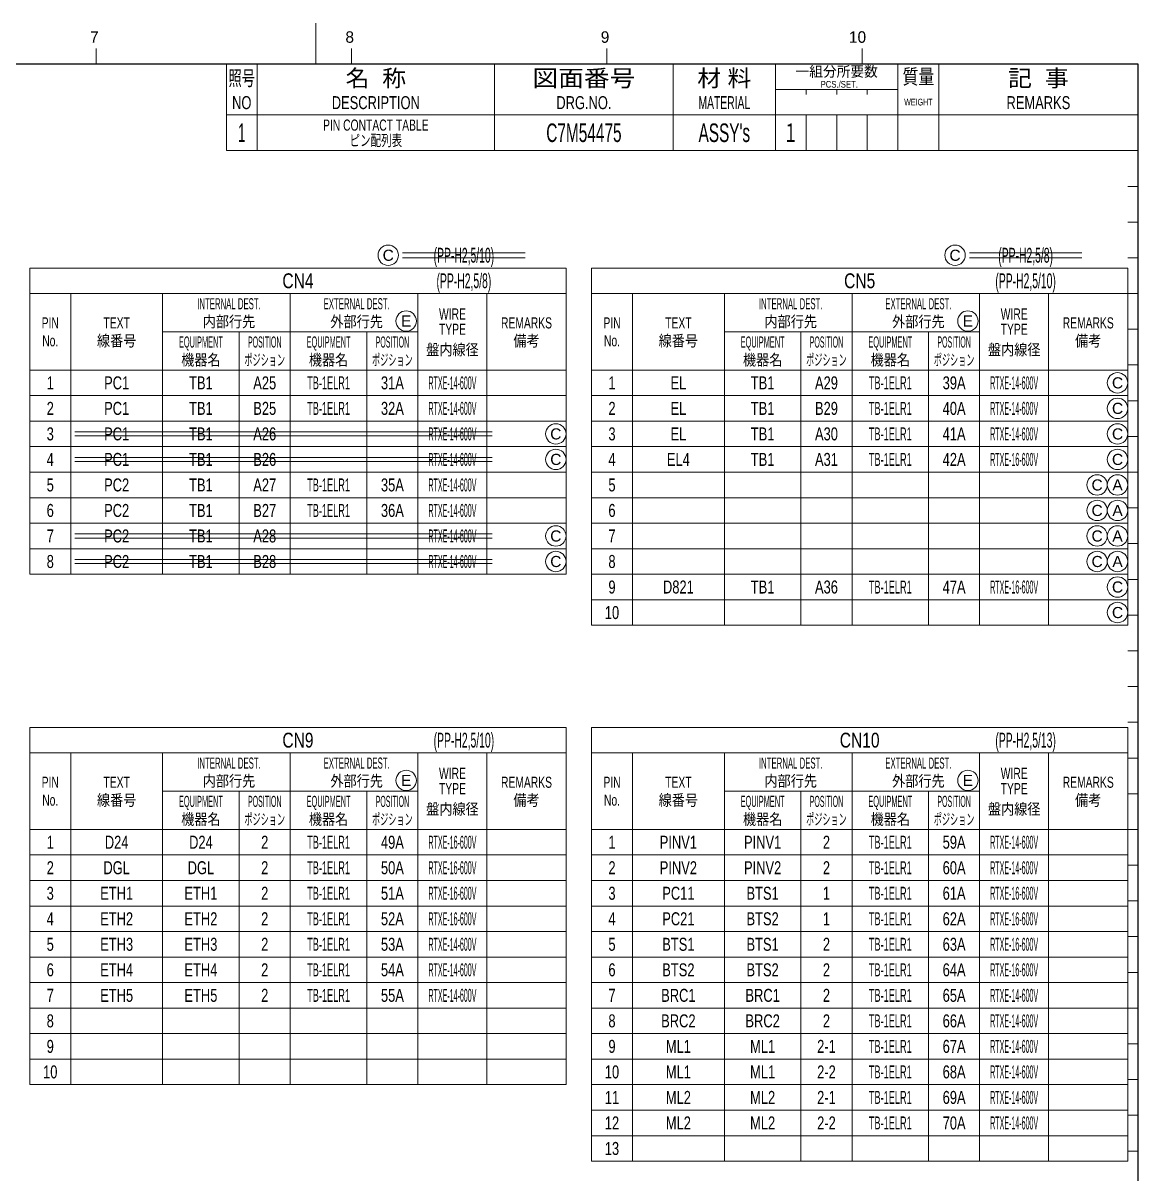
# Model space of a CAD drawing. Header units: millimetres. Extents: x 7 to 587, y 2 to 418.
# Drawn here: x 368.7 to 587, y 192.5 to 418 of the extents above; entities that cross this region are included whole.
import ezdxf
from ezdxf.enums import TextEntityAlignment as Align

# ---------------------------------------------------------------- set-up
doc = ezdxf.new("R2010")
doc.units = ezdxf.units.MM
for name, color, linetype in [('GR1_02', 7, 'Continuous'), ('GR1_04', 7, 'Continuous'), ('GR1_05', 7, 'Continuous'), ('図面枠C7M', 7, 'Continuous'), ('表題、部品表_01', 7, 'Continuous'), ('表題、部品表_02', 7, 'Continuous'), ('表題、部品表_03', 7, 'Continuous')]:
    doc.layers.add(name, color=color, linetype=linetype)
doc.styles.add('HG丸ｺﾞｼｯｸM-PRO', font='')
doc.styles.get('HG丸ｺﾞｼｯｸM-PRO').set_extended_font_data('HG丸ｺﾞｼｯｸM-PRO')

# ---------------------------------------------------------------- blocks, each defined once
blk = doc.blocks.new('BLKF023')
at = {"layer": '図面枠C7M', "color": 4, "linetype": 'Continuous', "lineweight": 13}
for p, q in [((426, 410), (426, 418)), ((383, 413), (383, 410)), ((433, 413), (433, 410)), ((483, 413), (483, 410)), ((533, 413), (533, 410)), ((585, 393), (587, 393)), ((585, 386), (587, 386)), ((585, 379), (587, 379)), ((585, 372), (587, 372)), ((585, 365), (587, 365)), ((585, 358), (587, 358)), ((585, 351), (587, 351)), ((585, 344), (587, 344)), ((585, 337), (587, 337)), ((585, 330), (587, 330)), ((585, 323), (587, 323)), ((585, 316), (587, 316)), ((585, 309), (587, 309)), ((585, 302), (587, 302)), ((585, 295), (587, 295)), ((585, 288), (587, 288)), ((585, 281), (587, 281)), ((585, 274), (587, 274)), ((585, 267), (587, 267)), ((587, 260), (585, 260)), ((585, 253), (587, 253)), ((585, 246), (587, 246)), ((585, 239), (587, 239)), ((585, 232), (587, 232)), ((585, 225), (587, 225)), ((585, 218), (587, 218)), ((585, 211), (587, 211)), ((585, 204), (587, 204)), ((585, 197), (587, 197))]:
    blk.add_line(p, q, dxfattribs=at)
at = {"layer": '図面枠C7M', "color": 2, "linetype": 'Continuous', "lineweight": 25}
for p, q in [((33, 410), (587, 410)), ((587, 410), (587, 10))]:
    blk.add_line(p, q, dxfattribs=at)
at = {"layer": '図面枠C7M', "color": 4, "linetype": 'Continuous', "lineweight": 13, "style": 'HG丸ｺﾞｼｯｸM-PRO', "width": 1.003994}
for s, height, p in [('7', 2.25, (381.79, 413.45)), ('8', 2.25, (431.8, 413.45)), ('9', 2.25, (481.8, 413.45)), ('10', 2.255, (530.4, 413.45))]:
    blk.add_text(s, height=height, dxfattribs=at).set_placement(p, align=Align.BOTTOM_LEFT)
blk = doc.blocks.new('BLKF029')
at = {"layer": '表題、部品表_01', "color": 4, "linetype": 'Continuous', "lineweight": 13}
for p, q in [((408.5, 410), (408.5, 400)), ((408.5, 410), (587, 410)), ((414.5, 410), (414.5, 400)), ((461, 410), (461, 400)), ((496, 410), (496, 400)), ((516, 410), (516, 400)), ((540, 410), (540, 400)), ((548, 410), (548, 400)), ((587, 410), (587, 400)), ((516, 405), (540, 405)), ((522, 404), (522, 405)), ((528, 405), (528, 404)), ((534, 405), (534, 404)), ((408.5, 400), (587, 400))]:
    blk.add_line(p, q, dxfattribs=at)
at = {"layer": '表題、部品表_01', "color": 3, "linetype": 'Continuous', "lineweight": 35, "style": 'HG丸ｺﾞｼｯｸM-PRO'}
for s, height, width, p in [('照号', 2.909, 0.651535, (411.5, 407.2)), ('名  称', 3.273, 1.042426, (437.75, 407.2)), ('図面番号', 3.273, 1.127518, (478.5, 407.2)), ('材 料', 3.273, 1.042439, (506, 407.2)), ('一組分所要数', 2.036, 0.966638, (528, 408.5)), ('質量', 2.909, 0.781842, (544, 407.5)), ('記  事', 3.273, 1.042426, (567.5, 407.2)), ('PCS./SET.', 1.309, 0.862935, (528.5, 406)), ('NO', 2.545, 0.740841, (411.5, 402.4)), ('DESCRIPTION', 2.5455, 0.741365, (437.75, 402.4)), ('DRG.NO.', 2.545, 0.741189, (478.5, 402.4)), ('MATERIAL', 2.545, 0.594756, (506, 402.4)), ('REMARKS', 2.545, 0.742803, (567.5, 402.4)), ('WEIGHT', 1.309, 0.635507, (544, 402.5))]:
    blk.add_text(s, height=height, dxfattribs=dict(at, width=width)).set_placement(p, align=Align.MIDDLE_CENTER)
blk = doc.blocks.new('BLKF028')
at = {"layer": '表題、部品表_01', "color": 3, "linetype": 'Continuous', "lineweight": 13}
blk.add_blockref('BLKF029', (0, 0), dxfattribs=at)
blk = doc.blocks.new('BLKF030')
at = {"layer": '表題、部品表_02', "color": 4, "linetype": 'Continuous', "lineweight": 13}
for p, q in [((408.5, 400), (408.5, 393)), ((408.5, 400), (587, 400)), ((414.5, 400), (414.5, 393)), ((461, 400), (461, 393)), ((496, 400), (496, 393)), ((516, 400), (516, 393)), ((522, 400), (522, 393)), ((528, 400), (528, 393)), ((534, 393), (534, 400)), ((540, 400), (540, 393)), ((548, 400), (548, 393)), ((587, 400), (587, 393)), ((408.5, 393), (587, 393))]:
    blk.add_line(p, q, dxfattribs=at)
blk = doc.blocks.new('BLKF088')
at = {"layer": 'GR1_02', "color": 4, "linetype": 'Continuous', "lineweight": 13}
for p, q in [((370, 370), (475, 370)), ((370, 370), (370, 310)), ((475, 370), (475, 310)), ((370, 365), (475, 365)), ((378, 365), (378, 310)), ((396, 365), (396, 310)), ((421, 365), (421, 310)), ((446, 365), (446, 310)), ((459.51, 365), (459.51, 310)), ((446, 357.5), (396, 357.5)), ((411, 357.5), (411, 310)), ((436, 357.5), (436, 310)), ((370, 350), (475, 350)), ((370, 345), (475, 345)), ((370, 340), (475, 340)), ((370, 335), (475, 335)), ((370, 330), (475, 330)), ((370, 325), (475, 325)), ((370, 320), (475, 320)), ((370, 315), (475, 315)), ((370, 310), (475, 310))]:
    blk.add_line(p, q, dxfattribs=at)
blk = doc.blocks.new('BLKF079')
at = {"layer": 'GR1_02', "color": 4, "linetype": 'Continuous', "lineweight": 13}
blk.add_blockref('BLKF088', (0, 0), dxfattribs=at)
at = {"layer": 'GR1_02', "color": 3, "linetype": 'Continuous', "lineweight": 35, "style": 'HG丸ｺﾞｼｯｸM-PRO'}
for s, height, width, p in [('CN4', 2.909, 0.78274, (422.5, 367.5)), ('INTERNAL DEST.', 2.1818, 0.522164, (409, 363)), ('EXTERNAL DEST.', 2.1818, 0.522353, (434, 363)), ('内部行先', 2.182, 0.863284, (409, 359.5)), ('外部行先', 2.182, 0.863284, (434, 359.5)), ('WIRE', 2.182, 0.692288, (452.76, 361)), ('PIN', 2.182, 0.692358, (374, 359.25)), ('TEXT', 2.182, 0.694137, (387, 359.25)), ('TYPE', 2.182, 0.69254, (452.76, 358)), ('REMARKS', 2.182, 0.692634, (467.26, 359.25)), ('No.', 2.182, 0.69162, (374, 355.75)), ('線番号', 2.182, 0.863284, (387, 355.75)), ('EQUIPMENT', 2.182, 0.415451, (403.5, 355.5)), ('POSITION', 2.182, 0.375403, (416, 355.5)), ('EQUIPMENT', 2.182, 0.415451, (428.5, 355.5)), ('POSITION', 2.182, 0.375403, (441, 355.5)), ('備考', 2.182, 0.863284, (467.26, 355.75)), ('盤内線径', 2.182, 0.863284, (452.76, 354)), ('機器名', 2.182, 0.863284, (403.5, 352)), ('ポジション', 2.182, 0.521228, (416, 352)), ('機器名', 2.182, 0.863284, (428.5, 352)), ('ポジション', 2.182, 0.521228, (441, 352)), ('1', 2.55, 0.740651, (374, 347.5)), ('2', 2.55, 0.740651, (374, 342.5)), ('3', 2.55, 0.740651, (374, 337.5)), ('4', 2.55, 0.740651, (374, 332.5)), ('5', 2.55, 0.740651, (374, 327.5)), ('6', 2.55, 0.740651, (374, 322.5)), ('7', 2.55, 0.740651, (374, 317.5)), ('8', 2.55, 0.740651, (374, 312.5))]:
    blk.add_text(s, height=height, dxfattribs=dict(at, width=width)).set_placement(p, align=Align.MIDDLE_CENTER)
blk = doc.blocks.new('BLKF089')
at = {"layer": 'GR1_05', "color": 4, "linetype": 'Continuous', "lineweight": 13}
blk.add_circle((443.7, 359.61), 2, dxfattribs=at)
at = {"layer": 'GR1_05', "color": 4, "linetype": 'Continuous', "lineweight": 13, "style": 'HG丸ｺﾞｼｯｸM-PRO', "width": 1.04259}
blk.add_text('E', height=2.18, dxfattribs=at).set_placement((443.7, 359.61), align=Align.MIDDLE_CENTER)
blk = doc.blocks.new('BLKF090')
at = {"layer": 'GR1_05', "color": 4, "linetype": 'Continuous', "lineweight": 13}
blk.add_circle((440.18, 372.5), 2, dxfattribs=at)
at = {"layer": 'GR1_05', "color": 4, "linetype": 'Continuous', "lineweight": 13, "style": 'HG丸ｺﾞｼｯｸM-PRO', "width": 1.042931}
blk.add_text('C', height=2.18, dxfattribs=at).set_placement((440.18, 372.5), align=Align.MIDDLE_CENTER)
blk = doc.blocks.new('BLKF091')
at = {"layer": 'GR1_05', "color": 4, "linetype": 'Continuous', "lineweight": 13}
blk.add_circle((473, 337.5), 2, dxfattribs=at)
at = {"layer": 'GR1_05', "color": 4, "linetype": 'Continuous', "lineweight": 13, "style": 'HG丸ｺﾞｼｯｸM-PRO', "width": 1.042931}
blk.add_text('C', height=2.18, dxfattribs=at).set_placement((473, 337.5), align=Align.MIDDLE_CENTER)
blk = doc.blocks.new('BLKF092')
at = {"layer": 'GR1_05', "color": 4, "linetype": 'Continuous', "lineweight": 13}
blk.add_circle((473, 332.5), 2, dxfattribs=at)
at = {"layer": 'GR1_05', "color": 4, "linetype": 'Continuous', "lineweight": 13, "style": 'HG丸ｺﾞｼｯｸM-PRO', "width": 1.042931}
blk.add_text('C', height=2.18, dxfattribs=at).set_placement((473, 332.5), align=Align.MIDDLE_CENTER)
blk = doc.blocks.new('BLKF093')
at = {"layer": 'GR1_05', "color": 4, "linetype": 'Continuous', "lineweight": 13}
blk.add_circle((473, 317.5), 2, dxfattribs=at)
at = {"layer": 'GR1_05', "color": 4, "linetype": 'Continuous', "lineweight": 13, "style": 'HG丸ｺﾞｼｯｸM-PRO', "width": 1.042931}
blk.add_text('C', height=2.18, dxfattribs=at).set_placement((473, 317.5), align=Align.MIDDLE_CENTER)
blk = doc.blocks.new('BLKF094')
at = {"layer": 'GR1_05', "color": 4, "linetype": 'Continuous', "lineweight": 13}
blk.add_circle((473, 312.5), 2, dxfattribs=at)
at = {"layer": 'GR1_05', "color": 4, "linetype": 'Continuous', "lineweight": 13, "style": 'HG丸ｺﾞｼｯｸM-PRO', "width": 1.042931}
blk.add_text('C', height=2.18, dxfattribs=at).set_placement((473, 312.5), align=Align.MIDDLE_CENTER)
blk = doc.blocks.new('BLKF106')
at = {"layer": 'GR1_02', "color": 4, "linetype": 'Continuous', "lineweight": 13}
for p, q in [((480, 370), (585, 370)), ((480, 370), (480, 300)), ((585, 370), (585, 300)), ((480, 365), (585, 365)), ((488, 365), (488, 300)), ((506, 365), (506, 300)), ((531, 365), (531, 300)), ((556, 365), (556, 300)), ((569.51, 365), (569.51, 300)), ((556, 357.5), (506, 357.5)), ((521, 357.5), (521, 300)), ((546, 357.5), (546, 300)), ((480, 350), (585, 350)), ((480, 345), (585, 345)), ((480, 340), (585, 340)), ((480, 335), (585, 335)), ((480, 330), (585, 330)), ((480, 325), (585, 325)), ((480, 320), (585, 320)), ((480, 315), (585, 315)), ((480, 310), (585, 310)), ((480, 305), (585, 305)), ((480, 300), (585, 300))]:
    blk.add_line(p, q, dxfattribs=at)
blk = doc.blocks.new('BLKF095')
at = {"layer": 'GR1_02', "color": 4, "linetype": 'Continuous', "lineweight": 13}
blk.add_blockref('BLKF106', (0, 0), dxfattribs=at)
at = {"layer": 'GR1_02', "color": 3, "linetype": 'Continuous', "lineweight": 35, "style": 'HG丸ｺﾞｼｯｸM-PRO'}
for s, height, width, p in [('CN5', 2.909, 0.78274, (532.5, 367.5)), ('INTERNAL DEST.', 2.1818, 0.522164, (519, 363)), ('EXTERNAL DEST.', 2.1818, 0.522353, (544, 363)), ('内部行先', 2.182, 0.863284, (519, 359.5)), ('外部行先', 2.182, 0.863284, (544, 359.5)), ('WIRE', 2.182, 0.692288, (562.76, 361)), ('PIN', 2.182, 0.692358, (484, 359.25)), ('TEXT', 2.182, 0.694137, (497, 359.25)), ('TYPE', 2.182, 0.69254, (562.76, 358)), ('REMARKS', 2.182, 0.692634, (577.26, 359.25)), ('No.', 2.182, 0.69162, (484, 355.75)), ('線番号', 2.182, 0.863284, (497, 355.75)), ('EQUIPMENT', 2.182, 0.415451, (513.5, 355.5)), ('POSITION', 2.182, 0.375403, (526, 355.5)), ('EQUIPMENT', 2.182, 0.415451, (538.5, 355.5)), ('POSITION', 2.182, 0.375403, (551, 355.5)), ('備考', 2.182, 0.863284, (577.26, 355.75)), ('盤内線径', 2.182, 0.863284, (562.76, 354)), ('機器名', 2.182, 0.863284, (513.5, 352)), ('ポジション', 2.182, 0.521228, (526, 352)), ('機器名', 2.182, 0.863284, (538.5, 352)), ('ポジション', 2.182, 0.521228, (551, 352)), ('1', 2.55, 0.740651, (484, 347.5)), ('2', 2.55, 0.740651, (484, 342.5)), ('3', 2.55, 0.740651, (484, 337.5)), ('4', 2.55, 0.740651, (484, 332.5)), ('5', 2.55, 0.740651, (484, 327.5)), ('6', 2.55, 0.740651, (484, 322.5)), ('7', 2.55, 0.740651, (484, 317.5)), ('8', 2.55, 0.740651, (484, 312.5)), ('9', 2.55, 0.740651, (484, 307.5)), ('10', 2.545, 0.740651, (484, 302.5))]:
    blk.add_text(s, height=height, dxfattribs=dict(at, width=width)).set_placement(p, align=Align.MIDDLE_CENTER)
blk = doc.blocks.new('BLKF107')
at = {"layer": 'GR1_05', "color": 4, "linetype": 'Continuous', "lineweight": 13}
blk.add_circle((553.7, 359.61), 2, dxfattribs=at)
at = {"layer": 'GR1_05', "color": 4, "linetype": 'Continuous', "lineweight": 13, "style": 'HG丸ｺﾞｼｯｸM-PRO', "width": 1.04259}
blk.add_text('E', height=2.18, dxfattribs=at).set_placement((553.7, 359.61), align=Align.MIDDLE_CENTER)
blk = doc.blocks.new('BLKF108')
at = {"layer": 'GR1_05', "color": 4, "linetype": 'Continuous', "lineweight": 13}
blk.add_circle((551.18, 372.5), 2, dxfattribs=at)
at = {"layer": 'GR1_05', "color": 4, "linetype": 'Continuous', "lineweight": 13, "style": 'HG丸ｺﾞｼｯｸM-PRO', "width": 1.042931}
blk.add_text('C', height=2.18, dxfattribs=at).set_placement((551.18, 372.5), align=Align.MIDDLE_CENTER)
blk = doc.blocks.new('BLKF109')
at = {"layer": 'GR1_05', "color": 4, "linetype": 'Continuous', "lineweight": 13}
blk.add_circle((583, 312.5), 2, dxfattribs=at)
at = {"layer": 'GR1_05', "color": 4, "linetype": 'Continuous', "lineweight": 13, "style": 'HG丸ｺﾞｼｯｸM-PRO', "width": 1.042301}
blk.add_text('A', height=2.18, dxfattribs=at).set_placement((583, 312.5), align=Align.MIDDLE_CENTER)
blk = doc.blocks.new('BLKF110')
at = {"layer": 'GR1_05', "color": 4, "linetype": 'Continuous', "lineweight": 13}
blk.add_circle((583, 317.5), 2, dxfattribs=at)
at = {"layer": 'GR1_05', "color": 4, "linetype": 'Continuous', "lineweight": 13, "style": 'HG丸ｺﾞｼｯｸM-PRO', "width": 1.042301}
blk.add_text('A', height=2.18, dxfattribs=at).set_placement((583, 317.5), align=Align.MIDDLE_CENTER)
blk = doc.blocks.new('BLKF111')
at = {"layer": 'GR1_05', "color": 4, "linetype": 'Continuous', "lineweight": 13}
blk.add_circle((583, 322.5), 2, dxfattribs=at)
at = {"layer": 'GR1_05', "color": 4, "linetype": 'Continuous', "lineweight": 13, "style": 'HG丸ｺﾞｼｯｸM-PRO', "width": 1.042301}
blk.add_text('A', height=2.18, dxfattribs=at).set_placement((583, 322.5), align=Align.MIDDLE_CENTER)
blk = doc.blocks.new('BLKF112')
at = {"layer": 'GR1_05', "color": 4, "linetype": 'Continuous', "lineweight": 13}
blk.add_circle((583, 327.5), 2, dxfattribs=at)
at = {"layer": 'GR1_05', "color": 4, "linetype": 'Continuous', "lineweight": 13, "style": 'HG丸ｺﾞｼｯｸM-PRO', "width": 1.042301}
blk.add_text('A', height=2.18, dxfattribs=at).set_placement((583, 327.5), align=Align.MIDDLE_CENTER)
blk = doc.blocks.new('BLKF113')
at = {"layer": 'GR1_05', "color": 4, "linetype": 'Continuous', "lineweight": 13}
blk.add_circle((583, 342.5), 2, dxfattribs=at)
at = {"layer": 'GR1_05', "color": 4, "linetype": 'Continuous', "lineweight": 13, "style": 'HG丸ｺﾞｼｯｸM-PRO', "width": 1.042931}
blk.add_text('C', height=2.18, dxfattribs=at).set_placement((583, 342.5), align=Align.MIDDLE_CENTER)
blk = doc.blocks.new('BLKF114')
at = {"layer": 'GR1_05', "color": 4, "linetype": 'Continuous', "lineweight": 13}
blk.add_circle((583, 347.5), 2, dxfattribs=at)
at = {"layer": 'GR1_05', "color": 4, "linetype": 'Continuous', "lineweight": 13, "style": 'HG丸ｺﾞｼｯｸM-PRO', "width": 1.042931}
blk.add_text('C', height=2.18, dxfattribs=at).set_placement((583, 347.5), align=Align.MIDDLE_CENTER)
blk = doc.blocks.new('BLKF115')
at = {"layer": 'GR1_05', "color": 4, "linetype": 'Continuous', "lineweight": 13}
blk.add_circle((583, 332.5), 2, dxfattribs=at)
at = {"layer": 'GR1_05', "color": 4, "linetype": 'Continuous', "lineweight": 13, "style": 'HG丸ｺﾞｼｯｸM-PRO', "width": 1.042931}
blk.add_text('C', height=2.18, dxfattribs=at).set_placement((583, 332.5), align=Align.MIDDLE_CENTER)
blk = doc.blocks.new('BLKF116')
at = {"layer": 'GR1_05', "color": 4, "linetype": 'Continuous', "lineweight": 13}
blk.add_circle((583, 337.5), 2, dxfattribs=at)
at = {"layer": 'GR1_05', "color": 4, "linetype": 'Continuous', "lineweight": 13, "style": 'HG丸ｺﾞｼｯｸM-PRO', "width": 1.042931}
blk.add_text('C', height=2.18, dxfattribs=at).set_placement((583, 337.5), align=Align.MIDDLE_CENTER)
blk = doc.blocks.new('BLKF117')
at = {"layer": 'GR1_05', "color": 4, "linetype": 'Continuous', "lineweight": 13}
blk.add_circle((583, 302.5), 2, dxfattribs=at)
at = {"layer": 'GR1_05', "color": 4, "linetype": 'Continuous', "lineweight": 13, "style": 'HG丸ｺﾞｼｯｸM-PRO', "width": 1.042931}
blk.add_text('C', height=2.18, dxfattribs=at).set_placement((583, 302.5), align=Align.MIDDLE_CENTER)
blk = doc.blocks.new('BLKF118')
at = {"layer": 'GR1_05', "color": 4, "linetype": 'Continuous', "lineweight": 13}
blk.add_circle((583, 307.5), 2, dxfattribs=at)
at = {"layer": 'GR1_05', "color": 4, "linetype": 'Continuous', "lineweight": 13, "style": 'HG丸ｺﾞｼｯｸM-PRO', "width": 1.042931}
blk.add_text('C', height=2.18, dxfattribs=at).set_placement((583, 307.5), align=Align.MIDDLE_CENTER)
blk = doc.blocks.new('BLKF119')
at = {"layer": 'GR1_05', "color": 4, "linetype": 'Continuous', "lineweight": 13}
blk.add_circle((579, 312.5), 2, dxfattribs=at)
at = {"layer": 'GR1_05', "color": 4, "linetype": 'Continuous', "lineweight": 13, "style": 'HG丸ｺﾞｼｯｸM-PRO', "width": 1.042931}
blk.add_text('C', height=2.18, dxfattribs=at).set_placement((579, 312.5), align=Align.MIDDLE_CENTER)
blk = doc.blocks.new('BLKF120')
at = {"layer": 'GR1_05', "color": 4, "linetype": 'Continuous', "lineweight": 13}
blk.add_circle((579, 317.5), 2, dxfattribs=at)
at = {"layer": 'GR1_05', "color": 4, "linetype": 'Continuous', "lineweight": 13, "style": 'HG丸ｺﾞｼｯｸM-PRO', "width": 1.042931}
blk.add_text('C', height=2.18, dxfattribs=at).set_placement((579, 317.5), align=Align.MIDDLE_CENTER)
blk = doc.blocks.new('BLKF121')
at = {"layer": 'GR1_05', "color": 4, "linetype": 'Continuous', "lineweight": 13}
blk.add_circle((579, 322.5), 2, dxfattribs=at)
at = {"layer": 'GR1_05', "color": 4, "linetype": 'Continuous', "lineweight": 13, "style": 'HG丸ｺﾞｼｯｸM-PRO', "width": 1.042931}
blk.add_text('C', height=2.18, dxfattribs=at).set_placement((579, 322.5), align=Align.MIDDLE_CENTER)
blk = doc.blocks.new('BLKF122')
at = {"layer": 'GR1_05', "color": 4, "linetype": 'Continuous', "lineweight": 13}
blk.add_circle((579, 327.5), 2, dxfattribs=at)
at = {"layer": 'GR1_05', "color": 4, "linetype": 'Continuous', "lineweight": 13, "style": 'HG丸ｺﾞｼｯｸM-PRO', "width": 1.042931}
blk.add_text('C', height=2.18, dxfattribs=at).set_placement((579, 327.5), align=Align.MIDDLE_CENTER)
blk = doc.blocks.new('BLKF134')
at = {"layer": 'GR1_02', "color": 4, "linetype": 'Continuous', "lineweight": 13}
for p, q in [((370, 280), (475, 280)), ((370, 280), (370, 210)), ((475, 280), (475, 210)), ((370, 275), (475, 275)), ((378, 275), (378, 210)), ((396, 275), (396, 210)), ((421, 275), (421, 210)), ((446, 275), (446, 210)), ((459.51, 275), (459.51, 210)), ((446, 267.5), (396, 267.5)), ((411, 267.5), (411, 210)), ((436, 267.5), (436, 210)), ((370, 260), (475, 260)), ((370, 255), (475, 255)), ((370, 250), (475, 250)), ((370, 245), (475, 245)), ((370, 240), (475, 240)), ((370, 235), (475, 235)), ((370, 230), (475, 230)), ((370, 225), (475, 225)), ((370, 220), (475, 220)), ((370, 215), (475, 215)), ((370, 210), (475, 210))]:
    blk.add_line(p, q, dxfattribs=at)
blk = doc.blocks.new('BLKF123')
at = {"layer": 'GR1_02', "color": 4, "linetype": 'Continuous', "lineweight": 13}
blk.add_blockref('BLKF134', (0, 0), dxfattribs=at)
at = {"layer": 'GR1_02', "color": 3, "linetype": 'Continuous', "lineweight": 35, "style": 'HG丸ｺﾞｼｯｸM-PRO'}
for s, height, width, p in [('CN9', 2.909, 0.78274, (422.5, 277.5)), ('INTERNAL DEST.', 2.1818, 0.522164, (409, 273)), ('EXTERNAL DEST.', 2.1818, 0.522353, (434, 273)), ('内部行先', 2.182, 0.863284, (409, 269.5)), ('外部行先', 2.182, 0.863284, (434, 269.5)), ('WIRE', 2.182, 0.692288, (452.76, 271)), ('PIN', 2.182, 0.692358, (374, 269.25)), ('TEXT', 2.182, 0.694137, (387, 269.25)), ('TYPE', 2.182, 0.69254, (452.76, 268)), ('REMARKS', 2.182, 0.692634, (467.26, 269.25)), ('No.', 2.182, 0.69162, (374, 265.75)), ('線番号', 2.182, 0.863284, (387, 265.75)), ('EQUIPMENT', 2.182, 0.415451, (403.5, 265.5)), ('POSITION', 2.182, 0.375403, (416, 265.5)), ('EQUIPMENT', 2.182, 0.415451, (428.5, 265.5)), ('POSITION', 2.182, 0.375403, (441, 265.5)), ('備考', 2.182, 0.863284, (467.26, 265.75)), ('盤内線径', 2.182, 0.863284, (452.76, 264)), ('機器名', 2.182, 0.863284, (403.5, 262)), ('ポジション', 2.182, 0.521228, (416, 262)), ('機器名', 2.182, 0.863284, (428.5, 262)), ('ポジション', 2.182, 0.521228, (441, 262)), ('1', 2.55, 0.740651, (374, 257.5)), ('2', 2.55, 0.740651, (374, 252.5)), ('3', 2.55, 0.740651, (374, 247.5)), ('4', 2.55, 0.740651, (374, 242.5)), ('5', 2.55, 0.740651, (374, 237.5)), ('6', 2.55, 0.740651, (374, 232.5)), ('7', 2.55, 0.740651, (374, 227.5)), ('8', 2.55, 0.740651, (374, 222.5)), ('9', 2.55, 0.740651, (374, 217.5)), ('10', 2.545, 0.740651, (374, 212.5))]:
    blk.add_text(s, height=height, dxfattribs=dict(at, width=width)).set_placement(p, align=Align.MIDDLE_CENTER)
blk = doc.blocks.new('BLKF135')
at = {"layer": 'GR1_05', "color": 4, "linetype": 'Continuous', "lineweight": 13}
blk.add_circle((443.7, 269.61), 2, dxfattribs=at)
at = {"layer": 'GR1_05', "color": 4, "linetype": 'Continuous', "lineweight": 13, "style": 'HG丸ｺﾞｼｯｸM-PRO', "width": 1.04259}
blk.add_text('E', height=2.18, dxfattribs=at).set_placement((443.7, 269.61), align=Align.MIDDLE_CENTER)
blk = doc.blocks.new('BLKF136')
at = {"layer": 'GR1_05', "color": 4, "linetype": 'Continuous', "lineweight": 13}
blk.add_circle((553.7, 269.61), 2, dxfattribs=at)
at = {"layer": 'GR1_05', "color": 4, "linetype": 'Continuous', "lineweight": 13, "style": 'HG丸ｺﾞｼｯｸM-PRO', "width": 1.04259}
blk.add_text('E', height=2.18, dxfattribs=at).set_placement((553.7, 269.61), align=Align.MIDDLE_CENTER)
blk = doc.blocks.new('BLKF151')
at = {"layer": 'GR1_02', "color": 4, "linetype": 'Continuous', "lineweight": 13}
for p, q in [((480, 280), (585, 280)), ((480, 280), (480, 195)), ((585, 280), (585, 195)), ((480, 275), (585, 275)), ((488, 275), (488, 195)), ((506, 275), (506, 195)), ((531, 275), (531, 195)), ((556, 275), (556, 195)), ((569.51, 275), (569.51, 195)), ((556, 267.5), (506, 267.5)), ((521, 267.5), (521, 195)), ((546, 267.5), (546, 195)), ((480, 260), (585, 260)), ((480, 255), (585, 255)), ((480, 250), (585, 250)), ((480, 245), (585, 245)), ((480, 240), (585, 240)), ((480, 235), (585, 235)), ((480, 230), (585, 230)), ((480, 225), (585, 225)), ((480, 220), (585, 220)), ((480, 215), (585, 215)), ((480, 210), (585, 210)), ((480, 205), (585, 205)), ((480, 200), (585, 200)), ((480, 195), (585, 195))]:
    blk.add_line(p, q, dxfattribs=at)
blk = doc.blocks.new('BLKF137')
at = {"layer": 'GR1_02', "color": 4, "linetype": 'Continuous', "lineweight": 13}
blk.add_blockref('BLKF151', (0, 0), dxfattribs=at)
at = {"layer": 'GR1_02', "color": 3, "linetype": 'Continuous', "lineweight": 35, "style": 'HG丸ｺﾞｼｯｸM-PRO'}
for s, height, width, p in [('CN10', 2.909, 0.783174, (532.5, 277.5)), ('INTERNAL DEST.', 2.1818, 0.522164, (519, 273)), ('EXTERNAL DEST.', 2.1818, 0.522353, (544, 273)), ('内部行先', 2.182, 0.863284, (519, 269.5)), ('外部行先', 2.182, 0.863284, (544, 269.5)), ('WIRE', 2.182, 0.692288, (562.76, 271)), ('PIN', 2.182, 0.692358, (484, 269.25)), ('TEXT', 2.182, 0.694137, (497, 269.25)), ('TYPE', 2.182, 0.69254, (562.76, 268)), ('REMARKS', 2.182, 0.692634, (577.26, 269.25)), ('No.', 2.182, 0.69162, (484, 265.75)), ('線番号', 2.182, 0.863284, (497, 265.75)), ('EQUIPMENT', 2.182, 0.415451, (513.5, 265.5)), ('POSITION', 2.182, 0.375403, (526, 265.5)), ('EQUIPMENT', 2.182, 0.415451, (538.5, 265.5)), ('POSITION', 2.182, 0.375403, (551, 265.5)), ('備考', 2.182, 0.863284, (577.26, 265.75)), ('盤内線径', 2.182, 0.863284, (562.76, 264)), ('機器名', 2.182, 0.863284, (513.5, 262)), ('ポジション', 2.182, 0.521228, (526, 262)), ('機器名', 2.182, 0.863284, (538.5, 262)), ('ポジション', 2.182, 0.521228, (551, 262)), ('1', 2.55, 0.740651, (484, 257.5)), ('2', 2.55, 0.740651, (484, 252.5)), ('3', 2.55, 0.740651, (484, 247.5)), ('4', 2.55, 0.740651, (484, 242.5)), ('5', 2.55, 0.740651, (484, 237.5)), ('6', 2.55, 0.740651, (484, 232.5)), ('7', 2.55, 0.740651, (484, 227.5)), ('8', 2.55, 0.740651, (484, 222.5)), ('9', 2.55, 0.740651, (484, 217.5)), ('10', 2.545, 0.740651, (484, 212.5)), ('11', 2.545, 0.740651, (484, 207.5)), ('12', 2.545, 0.740651, (484, 202.5)), ('13', 2.545, 0.740651, (484, 197.5))]:
    blk.add_text(s, height=height, dxfattribs=dict(at, width=width)).set_placement(p, align=Align.MIDDLE_CENTER)

msp = doc.modelspace()

# ---------------------------------------------------------------- linework, layer by layer
at = {"layer": 'GR1_05', "color": 4, "linetype": 'Continuous', "lineweight": 13}
for p, q in [((443, 373), (467, 373)), ((554, 373), (576, 373)), ((443, 372), (467, 372)), ((554, 372), (576, 372)), ((378.8, 337.9), (460.51, 337.9)), ((378.8, 337.1), (460.51, 337.1)), ((378.8, 332.9), (460.51, 332.9)), ((378.8, 332.1), (460.51, 332.1)), ((378.8, 317.9), (460.51, 317.9)), ((378.8, 317.1), (460.51, 317.1)), ((378.8, 312.9), (460.51, 312.9)), ((378.8, 312.1), (460.51, 312.1))]:
    msp.add_line(p, q, dxfattribs=at)

# ---------------------------------------------------------------- block references
at = {"layer": 'GR1_02', "color": 3, "linetype": 'Continuous', "lineweight": 35}
for name in ['BLKF079', 'BLKF095', 'BLKF123', 'BLKF137']:
    msp.add_blockref(name, (0, 0), dxfattribs=at)
at = {"layer": 'GR1_05', "color": 4, "linetype": 'Continuous', "lineweight": 13}
for name in ['BLKF090', 'BLKF108', 'BLKF089', 'BLKF107', 'BLKF114', 'BLKF113', 'BLKF091', 'BLKF116', 'BLKF092', 'BLKF115', 'BLKF122', 'BLKF112', 'BLKF121', 'BLKF111', 'BLKF093', 'BLKF120', 'BLKF110', 'BLKF094', 'BLKF119', 'BLKF109', 'BLKF118', 'BLKF117', 'BLKF135', 'BLKF136']:
    msp.add_blockref(name, (0, 0), dxfattribs=at)
at = {"layer": '図面枠C7M', "color": 4, "linetype": 'Continuous', "lineweight": 13}
msp.add_blockref('BLKF023', (0, 0), dxfattribs=at)
at = {"layer": '表題、部品表_01', "color": 3, "linetype": 'Continuous', "lineweight": 13}
msp.add_blockref('BLKF028', (0, 0), dxfattribs=at)
at = {"layer": '表題、部品表_02', "color": 4, "linetype": 'Continuous', "lineweight": 13}
msp.add_blockref('BLKF030', (0, 0), dxfattribs=at)

# ---------------------------------------------------------------- texts
at = {"layer": 'GR1_02', "color": 3, "linetype": 'Continuous', "lineweight": 35, "style": 'HG丸ｺﾞｼｯｸM-PRO'}
for s, width, p in [('(PP-H2,5/8)', 0.522048, (455, 367.5)), ('(PP-H2,5/10)', 0.521959, (565, 367.5)), ('(PP-H2,5/10)', 0.521959, (455, 277.5)), ('(PP-H2,5/13)', 0.521959, (565, 277.5))]:
    msp.add_text(s, height=2.9091, dxfattribs=dict(at, width=width)).set_placement(p, align=Align.MIDDLE_CENTER)
at = {"layer": 'GR1_04', "color": 3, "linetype": 'Continuous', "lineweight": 35, "style": 'HG丸ｺﾞｼｯｸM-PRO'}
for s, height, width, p in [('PC1', 2.545, 0.741218, (387, 347.5)), ('TB1', 2.545, 0.7416, (403.5, 347.5)), ('A25', 2.545, 0.741512, (416, 347.5)), ('TB-1ELR1', 2.545, 0.52822, (428.5, 347.5)), ('31A', 2.545, 0.741512, (441, 347.5)), ('RTXE-14-600V', 2.5455, 0.325213, (452.76, 347.5)), ('EL', 2.545, 0.74355, (497, 347.5)), ('TB1', 2.545, 0.7416, (513.5, 347.5)), ('A29', 2.545, 0.741512, (526, 347.5)), ('TB-1ELR1', 2.545, 0.52822, (538.5, 347.5)), ('39A', 2.545, 0.741512, (551, 347.5)), ('RTXE-14-600V', 2.5455, 0.325213, (562.76, 347.5)), ('PC1', 2.545, 0.741218, (387, 342.5)), ('TB1', 2.545, 0.7416, (403.5, 342.5)), ('B25', 2.545, 0.741783, (416, 342.5)), ('TB-1ELR1', 2.545, 0.52822, (428.5, 342.5)), ('32A', 2.545, 0.741512, (441, 342.5)), ('RTXE-14-600V', 2.5455, 0.325213, (452.76, 342.5)), ('EL', 2.545, 0.74355, (497, 342.5)), ('TB1', 2.545, 0.7416, (513.5, 342.5)), ('B29', 2.545, 0.741783, (526, 342.5)), ('TB-1ELR1', 2.545, 0.52822, (538.5, 342.5)), ('40A', 2.545, 0.741512, (551, 342.5)), ('RTXE-14-600V', 2.5455, 0.325213, (562.76, 342.5)), ('EL', 2.545, 0.74355, (497, 337.5)), ('TB1', 2.545, 0.7416, (513.5, 337.5)), ('A30', 2.545, 0.741512, (526, 337.5)), ('TB-1ELR1', 2.545, 0.52822, (538.5, 337.5)), ('41A', 2.545, 0.741512, (551, 337.5)), ('RTXE-14-600V', 2.5455, 0.325213, (562.76, 337.5)), ('EL4', 2.545, 0.742521, (497, 332.5)), ('TB1', 2.545, 0.7416, (513.5, 332.5)), ('A31', 2.545, 0.741512, (526, 332.5)), ('TB-1ELR1', 2.545, 0.52822, (538.5, 332.5)), ('42A', 2.545, 0.741512, (551, 332.5)), ('RTXE-16-600V', 2.5455, 0.325213, (562.76, 332.5)), ('PC2', 2.545, 0.741218, (387, 327.5)), ('TB1', 2.545, 0.7416, (403.5, 327.5)), ('A27', 2.545, 0.741512, (416, 327.5)), ('TB-1ELR1', 2.545, 0.52822, (428.5, 327.5)), ('35A', 2.545, 0.741512, (441, 327.5)), ('RTXE-14-600V', 2.5455, 0.325213, (452.76, 327.5)), ('PC2', 2.545, 0.741218, (387, 322.5)), ('TB1', 2.545, 0.7416, (403.5, 322.5)), ('B27', 2.545, 0.741783, (416, 322.5)), ('TB-1ELR1', 2.545, 0.52822, (428.5, 322.5)), ('36A', 2.545, 0.741512, (441, 322.5)), ('RTXE-14-600V', 2.5455, 0.325213, (452.76, 322.5)), ('D821', 2.545, 0.740238, (497, 307.5)), ('TB1', 2.545, 0.7416, (513.5, 307.5)), ('A36', 2.545, 0.741512, (526, 307.5)), ('TB-1ELR1', 2.545, 0.52822, (538.5, 307.5)), ('47A', 2.545, 0.741512, (551, 307.5)), ('RTXE-16-600V', 2.5455, 0.325213, (562.76, 307.5)), ('D24', 2.545, 0.740104, (387, 257.5)), ('D24', 2.545, 0.740104, (403.5, 257.5)), ('2', 2.55, 0.740651, (416, 257.5)), ('TB-1ELR1', 2.545, 0.52822, (428.5, 257.5)), ('49A', 2.545, 0.741512, (441, 257.5)), ('RTXE-16-600V', 2.5455, 0.325213, (452.76, 257.5)), ('PINV1', 2.545, 0.741097, (497, 257.5)), ('PINV1', 2.545, 0.741097, (513.5, 257.5)), ('2', 2.55, 0.740651, (526, 257.5)), ('TB-1ELR1', 2.545, 0.52822, (538.5, 257.5)), ('59A', 2.545, 0.741512, (551, 257.5)), ('RTXE-14-600V', 2.5455, 0.325213, (562.76, 257.5)), ('DGL', 2.545, 0.74035, (387, 252.5)), ('DGL', 2.545, 0.74035, (403.5, 252.5)), ('2', 2.55, 0.740651, (416, 252.5)), ('TB-1ELR1', 2.545, 0.52822, (428.5, 252.5)), ('50A', 2.545, 0.741512, (441, 252.5)), ('RTXE-16-600V', 2.5455, 0.325213, (452.76, 252.5)), ('PINV2', 2.545, 0.741097, (497, 252.5)), ('PINV2', 2.545, 0.741097, (513.5, 252.5)), ('2', 2.55, 0.740651, (526, 252.5)), ('TB-1ELR1', 2.545, 0.52822, (538.5, 252.5)), ('60A', 2.545, 0.741512, (551, 252.5)), ('RTXE-14-600V', 2.5455, 0.325213, (562.76, 252.5)), ('ETH1', 2.545, 0.741501, (387, 247.5)), ('ETH1', 2.545, 0.741501, (403.5, 247.5)), ('2', 2.55, 0.740651, (416, 247.5)), ('TB-1ELR1', 2.545, 0.52822, (428.5, 247.5)), ('51A', 2.545, 0.741512, (441, 247.5)), ('RTXE-16-600V', 2.5455, 0.325213, (452.76, 247.5)), ('PC11', 2.545, 0.741077, (497, 247.5)), ('BTS1', 2.545, 0.741749, (513.5, 247.5)), ('1', 2.55, 0.740651, (526, 247.5)), ('TB-1ELR1', 2.545, 0.52822, (538.5, 247.5)), ('61A', 2.545, 0.741512, (551, 247.5)), ('RTXE-16-600V', 2.5455, 0.325213, (562.76, 247.5)), ('ETH2', 2.545, 0.741501, (387, 242.5)), ('ETH2', 2.545, 0.741501, (403.5, 242.5)), ('2', 2.55, 0.740651, (416, 242.5)), ('TB-1ELR1', 2.545, 0.52822, (428.5, 242.5)), ('52A', 2.545, 0.741512, (441, 242.5)), ('RTXE-16-600V', 2.5455, 0.325213, (452.76, 242.5)), ('PC21', 2.545, 0.741077, (497, 242.5)), ('BTS2', 2.545, 0.741749, (513.5, 242.5)), ('1', 2.55, 0.740651, (526, 242.5)), ('TB-1ELR1', 2.545, 0.52822, (538.5, 242.5)), ('62A', 2.545, 0.741512, (551, 242.5)), ('RTXE-16-600V', 2.5455, 0.325213, (562.76, 242.5)), ('ETH3', 2.545, 0.741501, (387, 237.5)), ('ETH3', 2.545, 0.741501, (403.5, 237.5)), ('2', 2.55, 0.740651, (416, 237.5)), ('TB-1ELR1', 2.545, 0.52822, (428.5, 237.5)), ('53A', 2.545, 0.741512, (441, 237.5)), ('RTXE-14-600V', 2.5455, 0.325213, (452.76, 237.5)), ('BTS1', 2.545, 0.741749, (497, 237.5)), ('BTS1', 2.545, 0.741749, (513.5, 237.5)), ('2', 2.55, 0.740651, (526, 237.5)), ('TB-1ELR1', 2.545, 0.52822, (538.5, 237.5)), ('63A', 2.545, 0.741512, (551, 237.5)), ('RTXE-16-600V', 2.5455, 0.325213, (562.76, 237.5)), ('ETH4', 2.545, 0.741501, (387, 232.5)), ('ETH4', 2.545, 0.741501, (403.5, 232.5)), ('2', 2.55, 0.740651, (416, 232.5)), ('TB-1ELR1', 2.545, 0.52822, (428.5, 232.5)), ('54A', 2.545, 0.741512, (441, 232.5)), ('RTXE-14-600V', 2.5455, 0.325213, (452.76, 232.5)), ('BTS2', 2.545, 0.741749, (497, 232.5)), ('BTS2', 2.545, 0.741749, (513.5, 232.5)), ('2', 2.55, 0.740651, (526, 232.5)), ('TB-1ELR1', 2.545, 0.52822, (538.5, 232.5)), ('64A', 2.545, 0.741512, (551, 232.5)), ('RTXE-16-600V', 2.5455, 0.325213, (562.76, 232.5)), ('ETH5', 2.545, 0.741501, (387, 227.5)), ('ETH5', 2.545, 0.741501, (403.5, 227.5)), ('2', 2.55, 0.740651, (416, 227.5)), ('TB-1ELR1', 2.545, 0.52822, (428.5, 227.5)), ('55A', 2.545, 0.741512, (441, 227.5)), ('RTXE-14-600V', 2.5455, 0.325213, (452.76, 227.5)), ('BRC1', 2.545, 0.741961, (497, 227.5)), ('BRC1', 2.545, 0.741961, (513.5, 227.5)), ('2', 2.55, 0.740651, (526, 227.5)), ('TB-1ELR1', 2.545, 0.52822, (538.5, 227.5)), ('65A', 2.545, 0.741512, (551, 227.5)), ('RTXE-14-600V', 2.5455, 0.325213, (562.76, 227.5)), ('BRC2', 2.545, 0.741961, (497, 222.5)), ('BRC2', 2.545, 0.741961, (513.5, 222.5)), ('2', 2.55, 0.740651, (526, 222.5)), ('TB-1ELR1', 2.545, 0.52822, (538.5, 222.5)), ('66A', 2.545, 0.741512, (551, 222.5)), ('RTXE-14-600V', 2.5455, 0.325213, (562.76, 222.5)), ('ML1', 2.545, 0.741932, (497, 217.5)), ('ML1', 2.545, 0.741932, (513.5, 217.5)), ('2-1', 2.545, 0.740628, (526, 217.5)), ('TB-1ELR1', 2.545, 0.52822, (538.5, 217.5)), ('67A', 2.545, 0.741512, (551, 217.5)), ('RTXE-14-600V', 2.5455, 0.325213, (562.76, 217.5)), ('ML1', 2.545, 0.741932, (497, 212.5)), ('ML1', 2.545, 0.741932, (513.5, 212.5)), ('2-2', 2.545, 0.740628, (526, 212.5)), ('TB-1ELR1', 2.545, 0.52822, (538.5, 212.5)), ('68A', 2.545, 0.741512, (551, 212.5)), ('RTXE-14-600V', 2.5455, 0.325213, (562.76, 212.5)), ('ML2', 2.545, 0.741932, (497, 207.5)), ('ML2', 2.545, 0.741932, (513.5, 207.5)), ('2-1', 2.545, 0.740628, (526, 207.5)), ('TB-1ELR1', 2.545, 0.52822, (538.5, 207.5)), ('69A', 2.545, 0.741512, (551, 207.5)), ('RTXE-14-600V', 2.5455, 0.325213, (562.76, 207.5)), ('ML2', 2.545, 0.741932, (497, 202.5)), ('ML2', 2.545, 0.741932, (513.5, 202.5)), ('2-2', 2.545, 0.740628, (526, 202.5)), ('TB-1ELR1', 2.545, 0.52822, (538.5, 202.5)), ('70A', 2.545, 0.741512, (551, 202.5)), ('RTXE-14-600V', 2.5455, 0.325213, (562.76, 202.5))]:
    msp.add_text(s, height=height, dxfattribs=dict(at, width=width)).set_placement(p, align=Align.MIDDLE_CENTER)
at = {"layer": 'GR1_05', "color": 3, "linetype": 'Continuous', "lineweight": 35, "style": 'HG丸ｺﾞｼｯｸM-PRO'}
for s, height, width, p in [('(PP-H2,5/10)', 2.9091, 0.521959, (455, 372.5)), ('(PP-H2,5/8)', 2.9091, 0.522048, (565, 372.5)), ('PC1', 2.545, 0.741218, (387, 337.5)), ('TB1', 2.545, 0.7416, (403.5, 337.5)), ('A26', 2.545, 0.741512, (416, 337.5)), ('RTXE-14-600V', 2.5455, 0.325213, (452.76, 337.5)), ('PC1', 2.545, 0.741218, (387, 332.5)), ('TB1', 2.545, 0.7416, (403.5, 332.5)), ('B26', 2.545, 0.741783, (416, 332.5)), ('RTXE-14-600V', 2.5455, 0.325213, (452.76, 332.5)), ('PC2', 2.545, 0.741218, (387, 317.5)), ('TB1', 2.545, 0.7416, (403.5, 317.5)), ('A28', 2.545, 0.741512, (416, 317.5)), ('RTXE-14-600V', 2.5455, 0.325213, (452.76, 317.5)), ('PC2', 2.545, 0.741218, (387, 312.5)), ('TB1', 2.545, 0.7416, (403.5, 312.5)), ('B28', 2.545, 0.741783, (416, 312.5)), ('RTXE-14-600V', 2.5455, 0.325213, (452.76, 312.5))]:
    msp.add_text(s, height=height, dxfattribs=dict(at, width=width)).set_placement(p, align=Align.MIDDLE_CENTER)
at = {"layer": '表題、部品表_03', "color": 3, "linetype": 'Continuous', "lineweight": 35, "style": 'HG丸ｺﾞｼｯｸM-PRO'}
for s, height, width, p in [('1', 3.64, 0.521199, (411.5, 396.5)), ('PIN CONTACT TABLE', 2.1818, 0.692885, (437.75, 398)), ('C7M54475', 3.636, 0.619792, (478.5, 396.5)), ("ASSY's", 3.636, 0.617769, (506, 396.5)), ('１', 3.64, 0.578238, (519, 396.5)), ('ピン配列表', 2.182, 0.692256, (437.75, 395))]:
    msp.add_text(s, height=height, dxfattribs=dict(at, width=width)).set_placement(p, align=Align.MIDDLE_CENTER)

doc.saveas('drawing.dxf')
